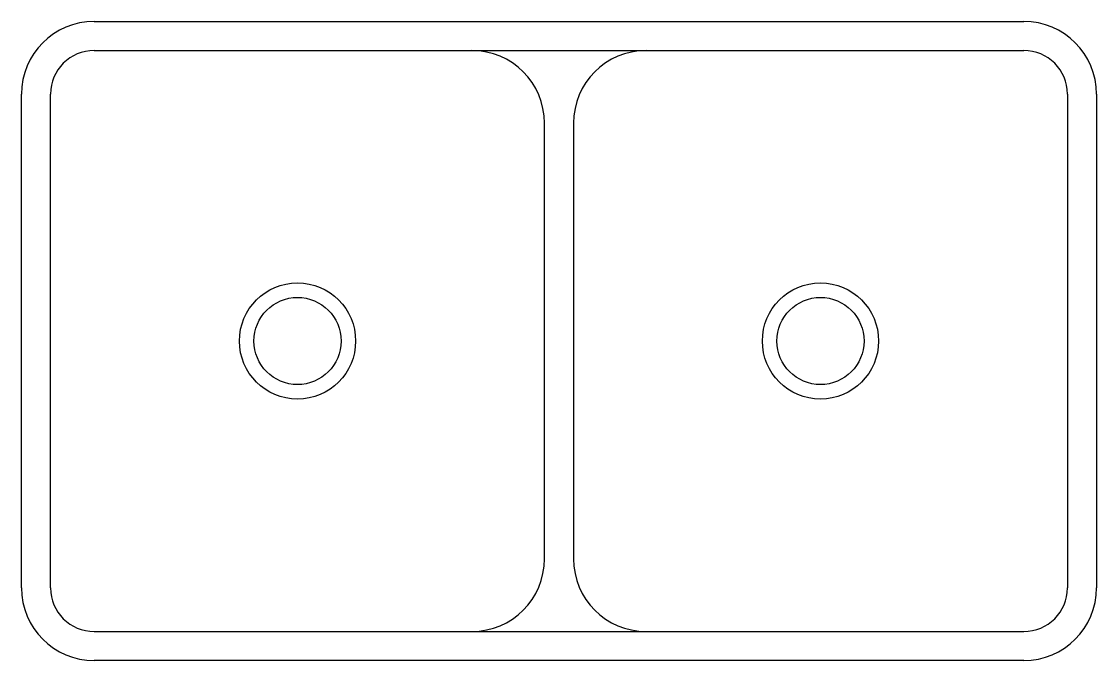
# Model space of a CAD drawing. Extents: x -0.19 to 0.55, y -0.22 to 0.22.
import ezdxf

# ---------------------------------------------------------------- set-up
doc = ezdxf.new("R2010")
doc.units = 0
doc.header["$MEASUREMENT"] = 0
doc.layers.add('A-PECAS', color=2, linetype='CONTINUOUS')
doc.layers.add('ESC1-50', color=1, linetype='CONTINUOUS')

msp = doc.modelspace()

# ---------------------------------------------------------------- linework, layer by layer
at = {"layer": 'A-PECAS'}
for p, q in [((-0.14, 0.22), (0.5, 0.22)), ((-0.14, 0.2), (0.5, 0.2)), ((-0.19, -0.17), (-0.19, 0.17)), ((-0.17, -0.17), (-0.17, 0.17)), ((0.53, 0.17), (0.53, -0.17)), ((0.55, 0.17), (0.55, -0.17)), ((0.17, -0.15), (0.17, 0.15)), ((0.19, 0.15), (0.19, -0.15)), ((-0.17, 0), (-0.17, 0)), ((-0.14, -0.2), (0.5, -0.2)), ((0.5, -0.22), (-0.14, -0.22))]:
    msp.add_line(p, q, dxfattribs=at)
for centre in [(0, 0), (0.36, 0)]:
    msp.add_circle(centre, 0.03, dxfattribs=at)
for centre, radius, start, end in [((-0.14, 0.17), 0.05, 90, 180), ((0.5, 0.17), 0.05, 0, 90), ((-0.14, 0.17), 0.03, 90, 180), ((0.12, 0.15), 0.05, 0, 90), ((0.24, 0.15), 0.05, 90, 180), ((0.5, 0.17), 0.03, 0, 90), ((0.12, -0.15), 0.05, 270, 0), ((0.24, -0.15), 0.05, 180, 270), ((-0.14, -0.17), 0.05, 180, 270), ((-0.14, -0.17), 0.03, 180, 270), ((0.5, -0.17), 0.05, 270, 0), ((0.5, -0.17), 0.03, 270, 0)]:
    msp.add_arc(centre, radius, start, end, dxfattribs=at)
at = {"layer": 'ESC1-50'}
for centre in [(0, 0), (0.36, 0)]:
    msp.add_circle(centre, 0.04, dxfattribs=at)

doc.saveas('drawing.dxf')
